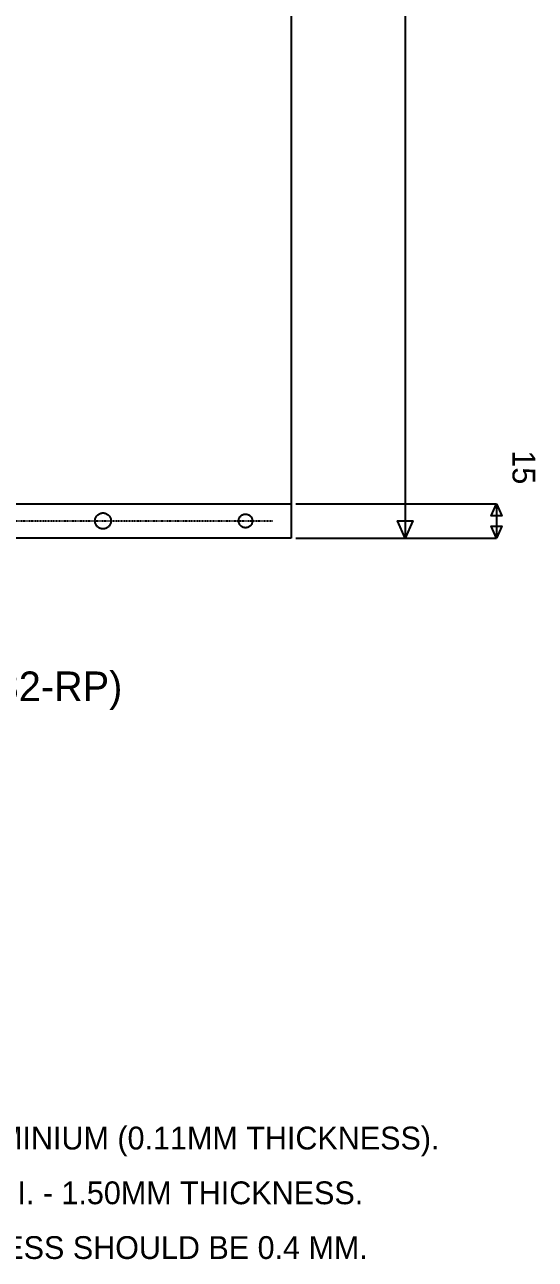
# Model space of a CAD drawing. Header units: millimetres. Extents: x 0 to 689, y -1000001 to 2212.
# Drawn here: x 465 to 689, y 4 to 545 of the extents above; entities that cross this region are included whole.
import ezdxf
from ezdxf.enums import TextEntityAlignment as Align

# ---------------------------------------------------------------- set-up
doc = ezdxf.new("R2010")
doc.units = ezdxf.units.MM
doc.linetypes.add('DASHED', pattern=[0.5, 0.25, -0.25])
doc.layers.add('DRAWING', color=7, linetype='Continuous')
doc.layers.add('TEXT', color=7, linetype='Continuous')

msp = doc.modelspace()

# ---------------------------------------------------------------- linework, layer by layer
at = {"layer": 'DRAWING', "linetype": 'CONTINUOUS', "true_color": 0x111111}
for p, q in [((582, 2150), (582, 320)), ((120, 335), (582, 335)), ((582, 320), (120, 320))]:
    msp.add_line(p, q, dxfattribs=at)
at = {"layer": 'DRAWING', "linetype": 'CONTINUOUS', "true_color": 0xff6a00}
for p, q in [((632, 2150), (632, 320)), ((584, 335), (672, 335)), ((672, 335), (672, 320)), ((584, 320), (632, 320)), ((584, 320), (672, 320))]:
    msp.add_line(p, q, dxfattribs=at)
at = {"layer": 'DRAWING', "linetype": 'DASHED', "true_color": 0xb000ff}
msp.add_line((128, 327.5), (574, 327.5), dxfattribs=at)
at = {"layer": 'DRAWING', "linetype": 'CONTINUOUS', "true_color": 0x111111}
for points in [[(503, 327.5), (502.99, 327.19), (502.95, 326.89), (502.88, 326.59), (502.79, 326.3), (502.67, 326.02), (502.53, 325.75), (502.37, 325.49), (502.18, 325.25), (501.97, 325.03), (501.75, 324.82), (501.51, 324.63), (501.25, 324.47), (500.98, 324.33), (500.7, 324.21), (500.41, 324.12), (500.11, 324.05), (499.81, 324.01), (499.5, 324), (499.19, 324.01), (498.89, 324.05), (498.59, 324.12), (498.3, 324.21), (498.02, 324.33), (497.75, 324.47), (497.49, 324.63), (497.25, 324.82), (497.03, 325.03), (496.82, 325.25), (496.63, 325.49), (496.47, 325.75), (496.33, 326.02), (496.21, 326.3), (496.12, 326.59), (496.05, 326.89), (496.01, 327.19), (496, 327.5), (496.01, 327.81), (496.05, 328.11), (496.12, 328.41), (496.21, 328.7), (496.33, 328.98), (496.47, 329.25), (496.63, 329.51), (496.82, 329.75), (497.03, 329.97), (497.25, 330.18), (497.49, 330.37), (497.75, 330.53), (498.02, 330.67), (498.3, 330.79), (498.59, 330.88), (498.89, 330.95), (499.19, 330.99), (499.5, 331), (499.81, 330.99), (500.11, 330.95), (500.41, 330.88), (500.7, 330.79), (500.98, 330.67), (501.25, 330.53), (501.51, 330.37), (501.75, 330.18), (501.97, 329.97), (502.18, 329.75), (502.37, 329.51), (502.53, 329.25), (502.67, 328.98), (502.79, 328.7), (502.88, 328.41), (502.95, 328.11), (502.99, 327.81), (503, 327.5)], [(565, 327.5), (564.99, 327.24), (564.95, 326.98), (564.9, 326.72), (564.82, 326.47), (564.72, 326.23), (564.6, 326), (564.46, 325.78), (564.3, 325.57), (564.12, 325.38), (563.93, 325.2), (563.72, 325.04), (563.5, 324.9), (563.27, 324.78), (563.03, 324.68), (562.78, 324.6), (562.52, 324.55), (562.26, 324.51), (562, 324.5), (561.74, 324.51), (561.48, 324.55), (561.22, 324.6), (560.97, 324.68), (560.73, 324.78), (560.5, 324.9), (560.28, 325.04), (560.07, 325.2), (559.88, 325.38), (559.7, 325.57), (559.54, 325.78), (559.4, 326), (559.28, 326.23), (559.18, 326.47), (559.1, 326.72), (559.05, 326.98), (559.01, 327.24), (559, 327.5), (559.01, 327.76), (559.05, 328.02), (559.1, 328.28), (559.18, 328.53), (559.28, 328.77), (559.4, 329), (559.54, 329.22), (559.7, 329.43), (559.88, 329.62), (560.07, 329.8), (560.28, 329.96), (560.5, 330.1), (560.73, 330.22), (560.97, 330.32), (561.22, 330.4), (561.48, 330.45), (561.74, 330.49), (562, 330.5), (562.26, 330.49), (562.52, 330.45), (562.78, 330.4), (563.03, 330.32), (563.27, 330.22), (563.5, 330.1), (563.72, 329.96), (563.93, 329.8), (564.12, 329.62), (564.3, 329.43), (564.46, 329.22), (564.6, 329), (564.72, 328.77), (564.82, 328.53), (564.9, 328.28), (564.95, 328.02), (564.99, 327.76), (565, 327.5)]]:
    msp.add_lwpolyline(points, close=True, dxfattribs=at)
at = {"layer": 'DRAWING', "linetype": 'CONTINUOUS', "true_color": 0xff6a00}
for points in [[(672, 335), (674.36, 329.75), (669.64, 329.75)], [(632, 320), (628.62, 327.5), (635.38, 327.5)], [(672, 320), (669.64, 325.25), (674.36, 325.25)]]:
    msp.add_lwpolyline(points, close=True, dxfattribs=at)

# ---------------------------------------------------------------- texts
at = {"layer": 'TEXT', "true_color": 0xff6a00}
msp.add_text('15', height=10, rotation=-90, dxfattribs=at).set_placement((684, 351), align=Align.MIDDLE_CENTER)
at = {"layer": 'TEXT', "true_color": 0x111111}
for s, height, p in [('RETURN BEND PLATE  (25001232-RP)', 13, (351, 255)), ('1. FIN MATERIAL SHOULD BE PLAIN ALUMINIUM (0.11MM THICKNESS).', 10, (420, 57)), ('2. CASING MATERIAL SHOULD BE G.I. - 1.50MM THICKNESS.', 10, (420, 33)), ('3. 5/8" COPPER TUBE WALL THICKNESS SHOULD BE 0.4 MM.', 10, (420, 9))]:
    msp.add_text(s, height=height, dxfattribs=at).set_placement(p, align=Align.MIDDLE_CENTER)

doc.saveas('drawing.dxf')
